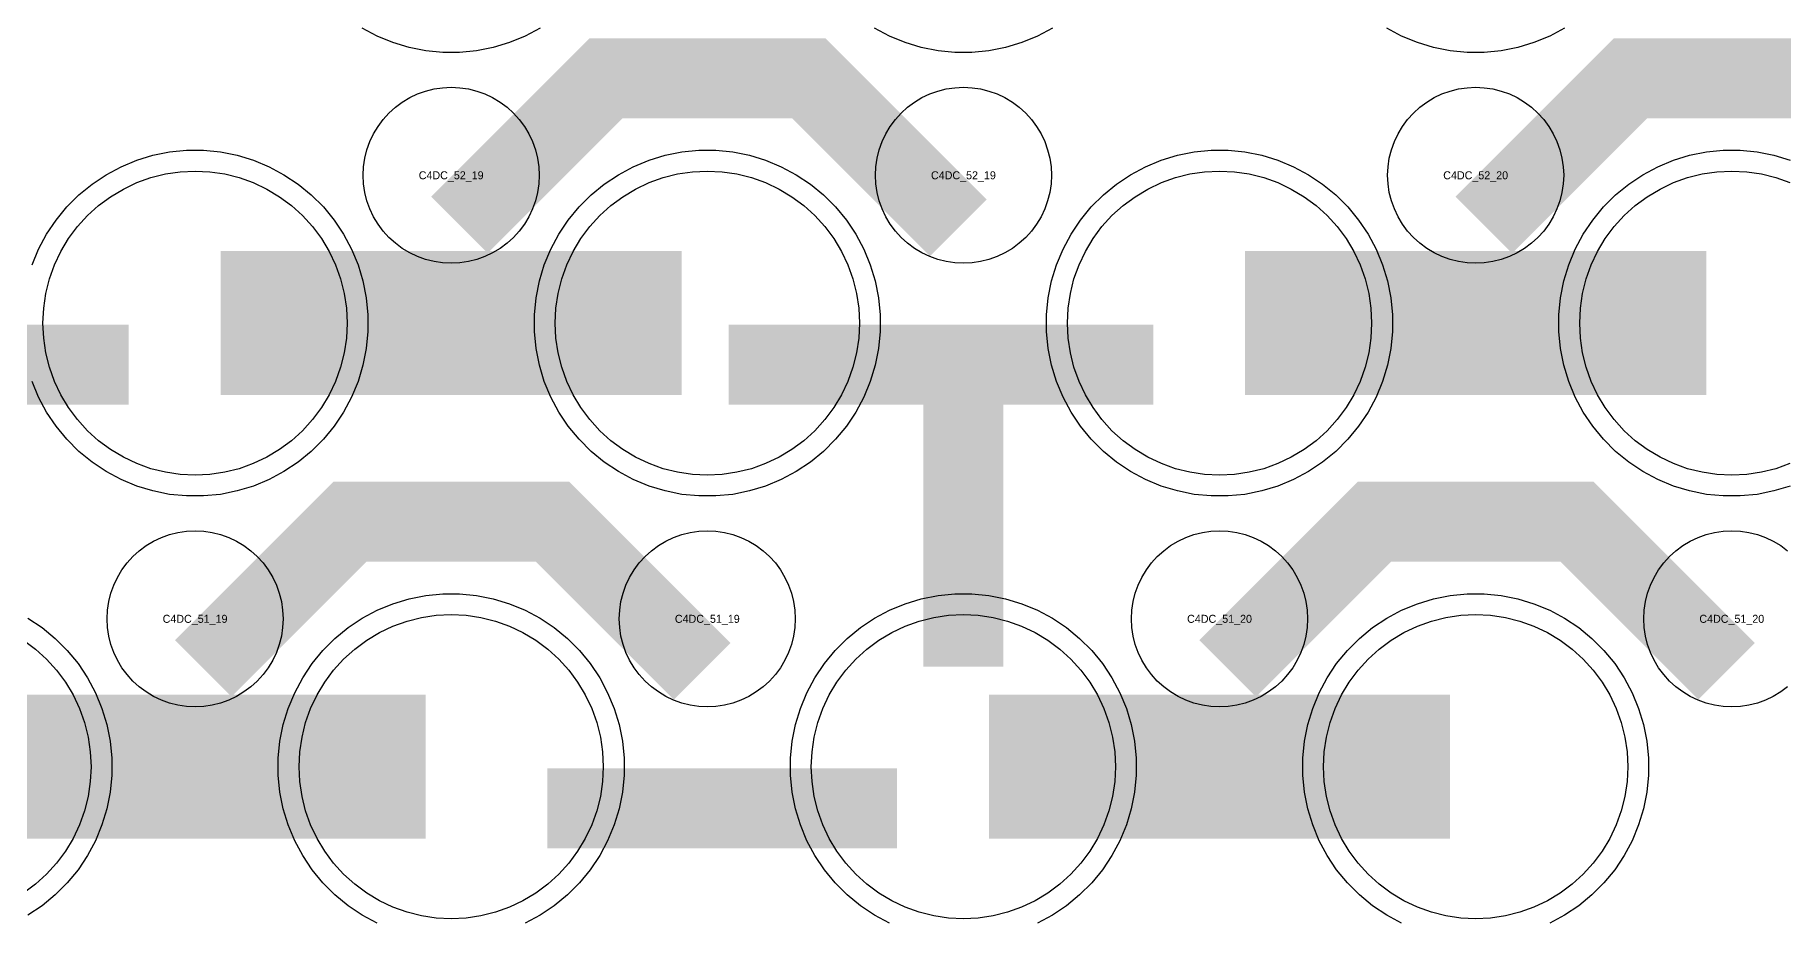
# Model space of a CAD drawing. Extents: x -11880 to 11880, y -14992 to 14992.
# Drawn here: x -5970 to -5424, y -7821 to -7544 of the extents above; entities that cross this region are included whole.
import ezdxf
from ezdxf.enums import TextEntityAlignment as Align

# ---------------------------------------------------------------- set-up
doc = ezdxf.new("R2010")
doc.units = 0
doc.header["$MEASUREMENT"] = 0
for name, color, linetype in [('GDS_775_DT_237', 138, 'CONTINUOUS'), ('RDL1_FS', 34, 'CONTINUOUS'), ('RDL_BS', 160, 'CONTINUOUS')]:
    doc.layers.add(name, color=color, linetype=linetype)

msp = doc.modelspace()

# ---------------------------------------------------------------- linework, layer by layer
at = {"layer": 'RDL1_FS', "color": 240, "true_color": 0xed1f24}
for points in [[(-5920, -7681.744), (-5924.657, -7681.515), (-5929.268, -7680.831), (-5933.791, -7679.699), (-5938.181, -7678.127), (-5942.395, -7676.135), (-5946.395, -7673.737), (-5950.14, -7670.959), (-5953.594, -7667.829), (-5956.724, -7664.375), (-5959.502, -7660.63), (-5961.9, -7656.63), (-5963.892, -7652.416), (-5965.464, -7648.026), (-5966.596, -7643.503), (-5967.28, -7638.892), (-5967.509, -7634.235), (-5967.28, -7629.578), (-5966.596, -7624.967), (-5965.464, -7620.444), (-5963.892, -7616.054), (-5961.9, -7611.84), (-5959.502, -7607.84), (-5956.724, -7604.095), (-5953.594, -7600.641), (-5950.14, -7597.511), (-5946.395, -7594.733), (-5942.395, -7592.335), (-5938.181, -7590.343), (-5933.791, -7588.771), (-5929.268, -7587.639), (-5924.657, -7586.955), (-5920, -7586.726), (-5915.343, -7586.955), (-5910.732, -7587.639), (-5906.209, -7588.771), (-5901.819, -7590.343), (-5897.605, -7592.335), (-5893.605, -7594.733), (-5889.86, -7597.511), (-5886.406, -7600.641), (-5883.276, -7604.095), (-5880.498, -7607.84), (-5878.1, -7611.84), (-5876.108, -7616.054), (-5874.536, -7620.444), (-5873.404, -7624.967), (-5872.72, -7629.578), (-5872.491, -7634.235), (-5872.72, -7638.892), (-5873.404, -7643.503), (-5874.536, -7648.026), (-5876.108, -7652.416), (-5878.1, -7656.63), (-5880.498, -7660.63), (-5883.276, -7664.375), (-5886.406, -7667.829), (-5889.86, -7670.959), (-5893.605, -7673.737), (-5897.605, -7676.135), (-5901.819, -7678.127), (-5906.209, -7679.699), (-5910.732, -7680.831), (-5915.343, -7681.515)], [(-5760, -7681.744), (-5764.657, -7681.515), (-5769.268, -7680.831), (-5773.791, -7679.699), (-5778.181, -7678.127), (-5782.395, -7676.135), (-5786.395, -7673.737), (-5790.14, -7670.959), (-5793.594, -7667.829), (-5796.724, -7664.375), (-5799.502, -7660.63), (-5801.9, -7656.63), (-5803.892, -7652.416), (-5805.464, -7648.026), (-5806.596, -7643.503), (-5807.28, -7638.892), (-5807.509, -7634.235), (-5807.28, -7629.578), (-5806.596, -7624.967), (-5805.464, -7620.444), (-5803.892, -7616.054), (-5801.9, -7611.84), (-5799.502, -7607.84), (-5796.724, -7604.095), (-5793.594, -7600.641), (-5790.14, -7597.511), (-5786.395, -7594.733), (-5782.395, -7592.335), (-5778.181, -7590.343), (-5773.791, -7588.771), (-5769.268, -7587.639), (-5764.657, -7586.955), (-5760, -7586.726), (-5755.343, -7586.955), (-5750.732, -7587.639), (-5746.209, -7588.771), (-5741.819, -7590.343), (-5737.605, -7592.335), (-5733.605, -7594.733), (-5729.86, -7597.511), (-5726.406, -7600.641), (-5723.276, -7604.095), (-5720.498, -7607.84), (-5718.1, -7611.84), (-5716.108, -7616.054), (-5714.536, -7620.444), (-5713.404, -7624.967), (-5712.72, -7629.578), (-5712.491, -7634.235), (-5712.72, -7638.892), (-5713.404, -7643.503), (-5714.536, -7648.026), (-5716.108, -7652.416), (-5718.1, -7656.63), (-5720.498, -7660.63), (-5723.276, -7664.375), (-5726.406, -7667.829), (-5729.86, -7670.959), (-5733.605, -7673.737), (-5737.605, -7676.135), (-5741.819, -7678.127), (-5746.209, -7679.699), (-5750.732, -7680.831), (-5755.343, -7681.515)], [(-5600, -7681.744), (-5604.657, -7681.515), (-5609.268, -7680.831), (-5613.791, -7679.699), (-5618.181, -7678.127), (-5622.395, -7676.135), (-5626.395, -7673.737), (-5630.14, -7670.959), (-5633.594, -7667.829), (-5636.724, -7664.375), (-5639.502, -7660.63), (-5641.9, -7656.63), (-5643.892, -7652.416), (-5645.464, -7648.026), (-5646.596, -7643.503), (-5647.28, -7638.892), (-5647.509, -7634.235), (-5647.28, -7629.578), (-5646.596, -7624.967), (-5645.464, -7620.444), (-5643.892, -7616.054), (-5641.9, -7611.84), (-5639.502, -7607.84), (-5636.724, -7604.095), (-5633.594, -7600.641), (-5630.14, -7597.511), (-5626.395, -7594.733), (-5622.395, -7592.335), (-5618.181, -7590.343), (-5613.791, -7588.771), (-5609.268, -7587.639), (-5604.657, -7586.955), (-5600, -7586.726), (-5595.343, -7586.955), (-5590.732, -7587.639), (-5586.209, -7588.771), (-5581.819, -7590.343), (-5577.605, -7592.335), (-5573.605, -7594.733), (-5569.86, -7597.511), (-5566.406, -7600.641), (-5563.276, -7604.095), (-5560.498, -7607.84), (-5558.1, -7611.84), (-5556.108, -7616.054), (-5554.536, -7620.444), (-5553.404, -7624.967), (-5552.72, -7629.578), (-5552.491, -7634.235), (-5552.72, -7638.892), (-5553.404, -7643.503), (-5554.536, -7648.026), (-5556.108, -7652.416), (-5558.1, -7656.63), (-5560.498, -7660.63), (-5563.276, -7664.375), (-5566.406, -7667.829), (-5569.86, -7670.959), (-5573.605, -7673.737), (-5577.605, -7676.135), (-5581.819, -7678.127), (-5586.209, -7679.699), (-5590.732, -7680.831), (-5595.343, -7681.515)], [(-5840, -7820.304), (-5844.657, -7820.075), (-5849.268, -7819.391), (-5853.791, -7818.259), (-5858.181, -7816.687), (-5862.395, -7814.695), (-5866.395, -7812.297), (-5870.14, -7809.519), (-5873.594, -7806.389), (-5876.724, -7802.935), (-5879.502, -7799.19), (-5881.9, -7795.19), (-5883.892, -7790.976), (-5885.464, -7786.586), (-5886.596, -7782.063), (-5887.28, -7777.452), (-5887.509, -7772.795), (-5887.28, -7768.138), (-5886.596, -7763.527), (-5885.464, -7759.004), (-5883.892, -7754.614), (-5881.9, -7750.4), (-5879.502, -7746.4), (-5876.724, -7742.655), (-5873.594, -7739.201), (-5870.14, -7736.071), (-5866.395, -7733.293), (-5862.395, -7730.895), (-5858.181, -7728.903), (-5853.791, -7727.331), (-5849.268, -7726.199), (-5844.657, -7725.515), (-5840, -7725.286), (-5835.343, -7725.515), (-5830.732, -7726.199), (-5826.209, -7727.331), (-5821.819, -7728.903), (-5817.605, -7730.895), (-5813.605, -7733.293), (-5809.86, -7736.071), (-5806.406, -7739.201), (-5803.276, -7742.655), (-5800.498, -7746.4), (-5798.1, -7750.4), (-5796.108, -7754.614), (-5794.536, -7759.004), (-5793.404, -7763.527), (-5792.72, -7768.138), (-5792.491, -7772.795), (-5792.72, -7777.452), (-5793.404, -7782.063), (-5794.536, -7786.586), (-5796.108, -7790.976), (-5798.1, -7795.19), (-5800.498, -7799.19), (-5803.276, -7802.935), (-5806.406, -7806.389), (-5809.86, -7809.519), (-5813.605, -7812.297), (-5817.605, -7814.695), (-5821.819, -7816.687), (-5826.209, -7818.259), (-5830.732, -7819.391), (-5835.343, -7820.075)], [(-5680, -7820.304), (-5684.657, -7820.075), (-5689.268, -7819.391), (-5693.791, -7818.259), (-5698.181, -7816.687), (-5702.395, -7814.695), (-5706.395, -7812.297), (-5710.14, -7809.519), (-5713.594, -7806.389), (-5716.724, -7802.935), (-5719.502, -7799.19), (-5721.9, -7795.19), (-5723.892, -7790.976), (-5725.464, -7786.586), (-5726.596, -7782.063), (-5727.28, -7777.452), (-5727.509, -7772.795), (-5727.28, -7768.138), (-5726.596, -7763.527), (-5725.464, -7759.004), (-5723.892, -7754.614), (-5721.9, -7750.4), (-5719.502, -7746.4), (-5716.724, -7742.655), (-5713.594, -7739.201), (-5710.14, -7736.071), (-5706.395, -7733.293), (-5702.395, -7730.895), (-5698.181, -7728.903), (-5693.791, -7727.331), (-5689.268, -7726.199), (-5684.657, -7725.515), (-5680, -7725.286), (-5675.343, -7725.515), (-5670.732, -7726.199), (-5666.209, -7727.331), (-5661.819, -7728.903), (-5657.605, -7730.895), (-5653.605, -7733.293), (-5649.86, -7736.071), (-5646.406, -7739.201), (-5643.276, -7742.655), (-5640.498, -7746.4), (-5638.1, -7750.4), (-5636.108, -7754.614), (-5634.536, -7759.004), (-5633.404, -7763.527), (-5632.72, -7768.138), (-5632.491, -7772.795), (-5632.72, -7777.452), (-5633.404, -7782.063), (-5634.536, -7786.586), (-5636.108, -7790.976), (-5638.1, -7795.19), (-5640.498, -7799.19), (-5643.276, -7802.935), (-5646.406, -7806.389), (-5649.86, -7809.519), (-5653.605, -7812.297), (-5657.605, -7814.695), (-5661.819, -7816.687), (-5666.209, -7818.259), (-5670.732, -7819.391), (-5675.343, -7820.075)], [(-5520, -7820.304), (-5524.657, -7820.075), (-5529.268, -7819.391), (-5533.791, -7818.259), (-5538.181, -7816.687), (-5542.395, -7814.695), (-5546.395, -7812.297), (-5550.14, -7809.519), (-5553.594, -7806.389), (-5556.724, -7802.935), (-5559.502, -7799.19), (-5561.9, -7795.19), (-5563.892, -7790.976), (-5565.464, -7786.586), (-5566.596, -7782.063), (-5567.28, -7777.452), (-5567.509, -7772.795), (-5567.28, -7768.138), (-5566.596, -7763.527), (-5565.464, -7759.004), (-5563.892, -7754.614), (-5561.9, -7750.4), (-5559.502, -7746.4), (-5556.724, -7742.655), (-5553.594, -7739.201), (-5550.14, -7736.071), (-5546.395, -7733.293), (-5542.395, -7730.895), (-5538.181, -7728.903), (-5533.791, -7727.331), (-5529.268, -7726.199), (-5524.657, -7725.515), (-5520, -7725.286), (-5515.343, -7725.515), (-5510.732, -7726.199), (-5506.209, -7727.331), (-5501.819, -7728.903), (-5497.605, -7730.895), (-5493.605, -7733.293), (-5489.86, -7736.071), (-5486.406, -7739.201), (-5483.276, -7742.655), (-5480.498, -7746.4), (-5478.1, -7750.4), (-5476.108, -7754.614), (-5474.536, -7759.004), (-5473.404, -7763.527), (-5472.72, -7768.138), (-5472.491, -7772.795), (-5472.72, -7777.452), (-5473.404, -7782.063), (-5474.536, -7786.586), (-5476.108, -7790.976), (-5478.1, -7795.19), (-5480.498, -7799.19), (-5483.276, -7802.935), (-5486.406, -7806.389), (-5489.86, -7809.519), (-5493.605, -7812.297), (-5497.605, -7814.695), (-5501.819, -7816.687), (-5506.209, -7818.259), (-5510.732, -7819.391), (-5515.343, -7820.075)]]:
    msp.add_lwpolyline(points, close=True, dxfattribs=at)
for points in [[(-5421.819, -7678.127), (-5426.209, -7679.699), (-5430.732, -7680.831), (-5435.343, -7681.515), (-5440, -7681.744), (-5444.657, -7681.515), (-5449.268, -7680.831), (-5453.791, -7679.699), (-5458.181, -7678.127), (-5462.395, -7676.135), (-5466.395, -7673.737), (-5470.14, -7670.959), (-5473.594, -7667.829), (-5476.724, -7664.375), (-5479.502, -7660.63), (-5481.9, -7656.63), (-5483.892, -7652.416), (-5485.464, -7648.026), (-5486.596, -7643.503), (-5487.28, -7638.892), (-5487.509, -7634.235), (-5487.28, -7629.578), (-5486.596, -7624.967), (-5485.464, -7620.444), (-5483.892, -7616.054), (-5481.9, -7611.84), (-5479.502, -7607.84), (-5476.724, -7604.095), (-5473.594, -7600.641), (-5470.14, -7597.511), (-5466.395, -7594.733), (-5462.395, -7592.335), (-5458.181, -7590.343), (-5453.791, -7588.771), (-5449.268, -7587.639), (-5444.657, -7586.955), (-5440, -7586.726), (-5435.343, -7586.955), (-5430.732, -7587.639), (-5426.209, -7588.771), (-5421.819, -7590.343)], [(-5973.605, -7733.293), (-5969.86, -7736.071), (-5966.406, -7739.201), (-5963.276, -7742.655), (-5960.498, -7746.4), (-5958.1, -7750.4), (-5956.108, -7754.614), (-5954.536, -7759.004), (-5953.404, -7763.527), (-5952.72, -7768.138), (-5952.491, -7772.795), (-5952.72, -7777.452), (-5953.404, -7782.063), (-5954.536, -7786.586), (-5956.108, -7790.976), (-5958.1, -7795.19), (-5960.498, -7799.19), (-5963.276, -7802.935), (-5966.406, -7806.389), (-5969.86, -7809.519), (-5973.605, -7812.297)]]:
    msp.add_lwpolyline(points, dxfattribs=at)
for points in [[(-5911.998, -7634.235, 45, 45, 0), (-5839.998, -7634.235, 45, 45, 0)], [(-5839.998, -7634.235, 45, 45, 0), (-5767.998, -7634.235, 45, 45, 0)], [(-5591.998, -7634.235, 45, 45, 0), (-5519.998, -7634.235, 45, 45, 0)], [(-5519.998, -7634.235, 45, 45, 0), (-5447.998, -7634.235, 45, 45, 0)], [(-5991.998, -7772.795, 45, 45, 0), (-5919.998, -7772.795, 45, 45, 0)], [(-5919.998, -7772.795, 45, 45, 0), (-5847.998, -7772.795, 45, 45, 0)], [(-5671.998, -7772.795, 45, 45, 0), (-5599.998, -7772.795, 45, 45, 0)], [(-5599.998, -7772.795, 45, 45, 0), (-5527.998, -7772.795, 45, 45, 0)]]:
    msp.add_lwpolyline(points, format="xyseb", dxfattribs=at)
at = {"layer": 'RDL_BS'}
for points in [[(-5812.223, -7542.053), (-5816.885, -7544.545), (-5821.795, -7546.576), (-5826.835, -7548.107), (-5832.062, -7549.153), (-5837.356, -7549.67), (-5842.644, -7549.67), (-5847.938, -7549.153), (-5853.165, -7548.107), (-5858.205, -7546.576), (-5863.115, -7544.545), (-5867.777, -7542.053)], [(-5652.223, -7542.053), (-5656.885, -7544.545), (-5661.795, -7546.576), (-5666.835, -7548.107), (-5672.062, -7549.153), (-5677.356, -7549.67), (-5682.644, -7549.67), (-5687.938, -7549.153), (-5693.165, -7548.107), (-5698.205, -7546.576), (-5703.115, -7544.545), (-5707.777, -7542.053)], [(-5492.223, -7542.053), (-5496.885, -7544.545), (-5501.795, -7546.576), (-5506.835, -7548.107), (-5512.062, -7549.153), (-5517.356, -7549.67), (-5522.644, -7549.67), (-5527.938, -7549.153), (-5533.165, -7548.107), (-5538.205, -7546.576), (-5543.115, -7544.545), (-5547.777, -7542.053)], [(-5422.557, -7747.861), (-5424.72, -7749.464), (-5427.044, -7750.857), (-5429.481, -7752.009), (-5432.016, -7752.916), (-5434.635, -7753.573), (-5437.307, -7753.969), (-5440, -7754.101), (-5442.693, -7753.969), (-5445.365, -7753.573), (-5447.984, -7752.916), (-5450.519, -7752.009), (-5452.956, -7750.857), (-5455.28, -7749.464), (-5457.443, -7747.861), (-5459.442, -7746.049), (-5461.254, -7744.05), (-5462.857, -7741.887), (-5464.25, -7739.563), (-5465.402, -7737.126), (-5466.309, -7734.591), (-5466.966, -7731.972), (-5467.362, -7729.3), (-5467.494, -7726.607), (-5467.362, -7723.914), (-5466.966, -7721.242), (-5466.309, -7718.623), (-5465.402, -7716.088), (-5464.25, -7713.651), (-5462.857, -7711.327), (-5461.254, -7709.164), (-5459.442, -7707.165), (-5457.443, -7705.353), (-5455.28, -7703.75), (-5452.956, -7702.357), (-5450.519, -7701.205), (-5447.984, -7700.298), (-5445.365, -7699.641), (-5442.693, -7699.245), (-5440, -7699.113), (-5437.307, -7699.245), (-5434.635, -7699.641), (-5432.016, -7700.298), (-5429.481, -7701.205), (-5427.044, -7702.357), (-5424.72, -7703.75), (-5422.557, -7705.353)]]:
    msp.add_lwpolyline(points, dxfattribs=at)
for points in [[(-5837.438, -7603.549, 25, 25, 0), (-5791.623, -7557.734, 25, 25, 0), (-5758.07, -7557.734, 25, 25, 0)], [(-5681.599, -7604.448, 25, 25, 0), (-5728.313, -7557.734, 25, 25, 0), (-5758.071, -7557.734, 25, 25, 0)], [(-5517.438, -7603.549, 25, 25, 0), (-5471.623, -7557.734, 25, 25, 0), (-5438.07, -7557.734, 25, 25, 0)], [(-5361.599, -7604.448, 25, 25, 0), (-5408.313, -7557.734, 25, 25, 0), (-5438.071, -7557.734, 25, 25, 0)], [(-5917.438, -7742.109, 25, 25, 0), (-5871.623, -7696.294, 25, 25, 0), (-5838.07, -7696.294, 25, 25, 0)], [(-5761.599, -7743.008, 25, 25, 0), (-5808.313, -7696.294, 25, 25, 0), (-5838.071, -7696.294, 25, 25, 0)], [(-5597.438, -7742.109, 25, 25, 0), (-5551.623, -7696.294, 25, 25, 0), (-5518.07, -7696.294, 25, 25, 0)], [(-5441.599, -7743.008, 25, 25, 0), (-5488.313, -7696.294, 25, 25, 0), (-5518.071, -7696.294, 25, 25, 0)]]:
    msp.add_lwpolyline(points, format="xyseb", dxfattribs=at)
for points in [[(-5840, -7615.541), (-5842.693, -7615.409), (-5845.365, -7615.013), (-5847.984, -7614.356), (-5850.519, -7613.449), (-5852.956, -7612.297), (-5855.28, -7610.904), (-5857.443, -7609.301), (-5859.442, -7607.489), (-5861.254, -7605.49), (-5862.857, -7603.327), (-5864.25, -7601.003), (-5865.402, -7598.566), (-5866.309, -7596.031), (-5866.966, -7593.412), (-5867.362, -7590.74), (-5867.494, -7588.047), (-5867.362, -7585.354), (-5866.966, -7582.682), (-5866.309, -7580.063), (-5865.402, -7577.528), (-5864.25, -7575.091), (-5862.857, -7572.767), (-5861.254, -7570.604), (-5859.442, -7568.605), (-5857.443, -7566.793), (-5855.28, -7565.19), (-5852.956, -7563.797), (-5850.519, -7562.645), (-5847.984, -7561.738), (-5845.365, -7561.081), (-5842.693, -7560.685), (-5840, -7560.553), (-5837.307, -7560.685), (-5834.635, -7561.081), (-5832.016, -7561.738), (-5829.481, -7562.645), (-5827.044, -7563.797), (-5824.72, -7565.19), (-5822.557, -7566.793), (-5820.558, -7568.605), (-5818.746, -7570.604), (-5817.143, -7572.767), (-5815.75, -7575.091), (-5814.598, -7577.528), (-5813.691, -7580.063), (-5813.034, -7582.682), (-5812.638, -7585.354), (-5812.506, -7588.047), (-5812.638, -7590.74), (-5813.034, -7593.412), (-5813.691, -7596.031), (-5814.598, -7598.566), (-5815.75, -7601.003), (-5817.143, -7603.327), (-5818.746, -7605.49), (-5820.558, -7607.489), (-5822.557, -7609.301), (-5824.72, -7610.904), (-5827.044, -7612.297), (-5829.481, -7613.449), (-5832.016, -7614.356), (-5834.635, -7615.013), (-5837.307, -7615.409)], [(-5680, -7615.541), (-5682.693, -7615.409), (-5685.365, -7615.013), (-5687.984, -7614.356), (-5690.519, -7613.449), (-5692.956, -7612.297), (-5695.28, -7610.904), (-5697.443, -7609.301), (-5699.442, -7607.489), (-5701.254, -7605.49), (-5702.857, -7603.327), (-5704.25, -7601.003), (-5705.402, -7598.566), (-5706.309, -7596.031), (-5706.966, -7593.412), (-5707.362, -7590.74), (-5707.494, -7588.047), (-5707.362, -7585.354), (-5706.966, -7582.682), (-5706.309, -7580.063), (-5705.402, -7577.528), (-5704.25, -7575.091), (-5702.857, -7572.767), (-5701.254, -7570.604), (-5699.442, -7568.605), (-5697.443, -7566.793), (-5695.28, -7565.19), (-5692.956, -7563.797), (-5690.519, -7562.645), (-5687.984, -7561.738), (-5685.365, -7561.081), (-5682.693, -7560.685), (-5680, -7560.553), (-5677.307, -7560.685), (-5674.635, -7561.081), (-5672.016, -7561.738), (-5669.481, -7562.645), (-5667.044, -7563.797), (-5664.72, -7565.19), (-5662.557, -7566.793), (-5660.558, -7568.605), (-5658.746, -7570.604), (-5657.143, -7572.767), (-5655.75, -7575.091), (-5654.598, -7577.528), (-5653.691, -7580.063), (-5653.034, -7582.682), (-5652.638, -7585.354), (-5652.506, -7588.047), (-5652.638, -7590.74), (-5653.034, -7593.412), (-5653.691, -7596.031), (-5654.598, -7598.566), (-5655.75, -7601.003), (-5657.143, -7603.327), (-5658.746, -7605.49), (-5660.558, -7607.489), (-5662.557, -7609.301), (-5664.72, -7610.904), (-5667.044, -7612.297), (-5669.481, -7613.449), (-5672.016, -7614.356), (-5674.635, -7615.013), (-5677.307, -7615.409)], [(-5520, -7615.541), (-5522.693, -7615.409), (-5525.365, -7615.013), (-5527.984, -7614.356), (-5530.519, -7613.449), (-5532.956, -7612.297), (-5535.28, -7610.904), (-5537.443, -7609.301), (-5539.442, -7607.489), (-5541.254, -7605.49), (-5542.857, -7603.327), (-5544.25, -7601.003), (-5545.402, -7598.566), (-5546.309, -7596.031), (-5546.966, -7593.412), (-5547.362, -7590.74), (-5547.494, -7588.047), (-5547.362, -7585.354), (-5546.966, -7582.682), (-5546.309, -7580.063), (-5545.402, -7577.528), (-5544.25, -7575.091), (-5542.857, -7572.767), (-5541.254, -7570.604), (-5539.442, -7568.605), (-5537.443, -7566.793), (-5535.28, -7565.19), (-5532.956, -7563.797), (-5530.519, -7562.645), (-5527.984, -7561.738), (-5525.365, -7561.081), (-5522.693, -7560.685), (-5520, -7560.553), (-5517.307, -7560.685), (-5514.635, -7561.081), (-5512.016, -7561.738), (-5509.481, -7562.645), (-5507.044, -7563.797), (-5504.72, -7565.19), (-5502.557, -7566.793), (-5500.558, -7568.605), (-5498.746, -7570.604), (-5497.143, -7572.767), (-5495.75, -7575.091), (-5494.598, -7577.528), (-5493.691, -7580.063), (-5493.034, -7582.682), (-5492.638, -7585.354), (-5492.506, -7588.047), (-5492.638, -7590.74), (-5493.034, -7593.412), (-5493.691, -7596.031), (-5494.598, -7598.566), (-5495.75, -7601.003), (-5497.143, -7603.327), (-5498.746, -7605.49), (-5500.558, -7607.489), (-5502.557, -7609.301), (-5504.72, -7610.904), (-5507.044, -7612.297), (-5509.481, -7613.449), (-5512.016, -7614.356), (-5514.635, -7615.013), (-5517.307, -7615.409)], [(-5920, -7754.101), (-5922.693, -7753.969), (-5925.365, -7753.573), (-5927.984, -7752.916), (-5930.519, -7752.009), (-5932.956, -7750.857), (-5935.28, -7749.464), (-5937.443, -7747.861), (-5939.442, -7746.049), (-5941.254, -7744.05), (-5942.857, -7741.887), (-5944.25, -7739.563), (-5945.402, -7737.126), (-5946.309, -7734.591), (-5946.966, -7731.972), (-5947.362, -7729.3), (-5947.494, -7726.607), (-5947.362, -7723.914), (-5946.966, -7721.242), (-5946.309, -7718.623), (-5945.402, -7716.088), (-5944.25, -7713.651), (-5942.857, -7711.327), (-5941.254, -7709.164), (-5939.442, -7707.165), (-5937.443, -7705.353), (-5935.28, -7703.75), (-5932.956, -7702.357), (-5930.519, -7701.205), (-5927.984, -7700.298), (-5925.365, -7699.641), (-5922.693, -7699.245), (-5920, -7699.113), (-5917.307, -7699.245), (-5914.635, -7699.641), (-5912.016, -7700.298), (-5909.481, -7701.205), (-5907.044, -7702.357), (-5904.72, -7703.75), (-5902.557, -7705.353), (-5900.558, -7707.165), (-5898.746, -7709.164), (-5897.143, -7711.327), (-5895.75, -7713.651), (-5894.598, -7716.088), (-5893.691, -7718.623), (-5893.034, -7721.242), (-5892.638, -7723.914), (-5892.506, -7726.607), (-5892.638, -7729.3), (-5893.034, -7731.972), (-5893.691, -7734.591), (-5894.598, -7737.126), (-5895.75, -7739.563), (-5897.143, -7741.887), (-5898.746, -7744.05), (-5900.558, -7746.049), (-5902.557, -7747.861), (-5904.72, -7749.464), (-5907.044, -7750.857), (-5909.481, -7752.009), (-5912.016, -7752.916), (-5914.635, -7753.573), (-5917.307, -7753.969)], [(-5760, -7754.101), (-5762.693, -7753.969), (-5765.365, -7753.573), (-5767.984, -7752.916), (-5770.519, -7752.009), (-5772.956, -7750.857), (-5775.28, -7749.464), (-5777.443, -7747.861), (-5779.442, -7746.049), (-5781.254, -7744.05), (-5782.857, -7741.887), (-5784.25, -7739.563), (-5785.402, -7737.126), (-5786.309, -7734.591), (-5786.966, -7731.972), (-5787.362, -7729.3), (-5787.494, -7726.607), (-5787.362, -7723.914), (-5786.966, -7721.242), (-5786.309, -7718.623), (-5785.402, -7716.088), (-5784.25, -7713.651), (-5782.857, -7711.327), (-5781.254, -7709.164), (-5779.442, -7707.165), (-5777.443, -7705.353), (-5775.28, -7703.75), (-5772.956, -7702.357), (-5770.519, -7701.205), (-5767.984, -7700.298), (-5765.365, -7699.641), (-5762.693, -7699.245), (-5760, -7699.113), (-5757.307, -7699.245), (-5754.635, -7699.641), (-5752.016, -7700.298), (-5749.481, -7701.205), (-5747.044, -7702.357), (-5744.72, -7703.75), (-5742.557, -7705.353), (-5740.558, -7707.165), (-5738.746, -7709.164), (-5737.143, -7711.327), (-5735.75, -7713.651), (-5734.598, -7716.088), (-5733.691, -7718.623), (-5733.034, -7721.242), (-5732.638, -7723.914), (-5732.506, -7726.607), (-5732.638, -7729.3), (-5733.034, -7731.972), (-5733.691, -7734.591), (-5734.598, -7737.126), (-5735.75, -7739.563), (-5737.143, -7741.887), (-5738.746, -7744.05), (-5740.558, -7746.049), (-5742.557, -7747.861), (-5744.72, -7749.464), (-5747.044, -7750.857), (-5749.481, -7752.009), (-5752.016, -7752.916), (-5754.635, -7753.573), (-5757.307, -7753.969)], [(-5600, -7754.101), (-5602.693, -7753.969), (-5605.365, -7753.573), (-5607.984, -7752.916), (-5610.519, -7752.009), (-5612.956, -7750.857), (-5615.28, -7749.464), (-5617.443, -7747.861), (-5619.442, -7746.049), (-5621.254, -7744.05), (-5622.857, -7741.887), (-5624.25, -7739.563), (-5625.402, -7737.126), (-5626.309, -7734.591), (-5626.966, -7731.972), (-5627.362, -7729.3), (-5627.494, -7726.607), (-5627.362, -7723.914), (-5626.966, -7721.242), (-5626.309, -7718.623), (-5625.402, -7716.088), (-5624.25, -7713.651), (-5622.857, -7711.327), (-5621.254, -7709.164), (-5619.442, -7707.165), (-5617.443, -7705.353), (-5615.28, -7703.75), (-5612.956, -7702.357), (-5610.519, -7701.205), (-5607.984, -7700.298), (-5605.365, -7699.641), (-5602.693, -7699.245), (-5600, -7699.113), (-5597.307, -7699.245), (-5594.635, -7699.641), (-5592.016, -7700.298), (-5589.481, -7701.205), (-5587.044, -7702.357), (-5584.72, -7703.75), (-5582.557, -7705.353), (-5580.558, -7707.165), (-5578.746, -7709.164), (-5577.143, -7711.327), (-5575.75, -7713.651), (-5574.598, -7716.088), (-5573.691, -7718.623), (-5573.034, -7721.242), (-5572.638, -7723.914), (-5572.506, -7726.607), (-5572.638, -7729.3), (-5573.034, -7731.972), (-5573.691, -7734.591), (-5574.598, -7737.126), (-5575.75, -7739.563), (-5577.143, -7741.887), (-5578.746, -7744.05), (-5580.558, -7746.049), (-5582.557, -7747.861), (-5584.72, -7749.464), (-5587.044, -7750.857), (-5589.481, -7752.009), (-5592.016, -7752.916), (-5594.635, -7753.573), (-5597.307, -7753.969)]]:
    msp.add_lwpolyline(points, close=True, dxfattribs=at)
at = {"layer": 'RDL_BS', "color": 240, "true_color": 0xed1f24}
for points in [[(-5970.906, -7616.03), (-5968.875, -7611.12), (-5966.383, -7606.458), (-5963.436, -7602.044), (-5960.074, -7597.943), (-5956.292, -7594.161), (-5952.191, -7590.799), (-5947.777, -7587.852), (-5943.115, -7585.36), (-5938.205, -7583.329), (-5933.165, -7581.798), (-5927.938, -7580.752), (-5922.644, -7580.235), (-5917.356, -7580.235), (-5912.062, -7580.752), (-5906.835, -7581.798), (-5901.795, -7583.329), (-5896.885, -7585.36), (-5892.223, -7587.852), (-5887.809, -7590.799), (-5883.708, -7594.161), (-5879.926, -7597.943), (-5876.564, -7602.044), (-5873.617, -7606.458), (-5871.125, -7611.12), (-5869.094, -7616.03), (-5867.563, -7621.07), (-5866.517, -7626.297), (-5866, -7631.591), (-5866, -7636.879), (-5866.517, -7642.173), (-5867.563, -7647.4), (-5869.094, -7652.44), (-5871.125, -7657.35), (-5873.617, -7662.012), (-5876.564, -7666.426), (-5879.926, -7670.527), (-5883.708, -7674.309), (-5887.809, -7677.671), (-5892.223, -7680.618), (-5896.885, -7683.11), (-5901.795, -7685.141), (-5906.835, -7686.672), (-5912.062, -7687.718), (-5917.356, -7688.235), (-5922.644, -7688.235), (-5927.938, -7687.718), (-5933.165, -7686.672), (-5938.205, -7685.141), (-5943.115, -7683.11), (-5947.777, -7680.618), (-5952.191, -7677.671), (-5956.292, -7674.309), (-5960.074, -7670.527), (-5963.436, -7666.426), (-5966.383, -7662.012), (-5968.875, -7657.35), (-5970.906, -7652.44)], [(-5421.795, -7685.141), (-5426.835, -7686.672), (-5432.062, -7687.718), (-5437.356, -7688.235), (-5442.644, -7688.235), (-5447.938, -7687.718), (-5453.165, -7686.672), (-5458.205, -7685.141), (-5463.115, -7683.11), (-5467.777, -7680.618), (-5472.191, -7677.671), (-5476.292, -7674.309), (-5480.074, -7670.527), (-5483.436, -7666.426), (-5486.383, -7662.012), (-5488.875, -7657.35), (-5490.906, -7652.44), (-5492.437, -7647.4), (-5493.483, -7642.173), (-5494, -7636.879), (-5494, -7631.591), (-5493.483, -7626.297), (-5492.437, -7621.07), (-5490.906, -7616.03), (-5488.875, -7611.12), (-5486.383, -7606.458), (-5483.436, -7602.044), (-5480.074, -7597.943), (-5476.292, -7594.161), (-5472.191, -7590.799), (-5467.777, -7587.852), (-5463.115, -7585.36), (-5458.205, -7583.329), (-5453.165, -7581.798), (-5447.938, -7580.752), (-5442.644, -7580.235), (-5437.356, -7580.235), (-5432.062, -7580.752), (-5426.835, -7581.798), (-5421.795, -7583.329)], [(-5863.115, -7821.67), (-5867.777, -7819.178), (-5872.191, -7816.231), (-5876.292, -7812.869), (-5880.074, -7809.087), (-5883.436, -7804.986), (-5886.383, -7800.572), (-5888.875, -7795.91), (-5890.906, -7791), (-5892.437, -7785.96), (-5893.483, -7780.733), (-5894, -7775.439), (-5894, -7770.151), (-5893.483, -7764.857), (-5892.437, -7759.63), (-5890.906, -7754.59), (-5888.875, -7749.68), (-5886.383, -7745.018), (-5883.436, -7740.604), (-5880.074, -7736.503), (-5876.292, -7732.721), (-5872.191, -7729.359), (-5867.777, -7726.412), (-5863.115, -7723.92), (-5858.205, -7721.889), (-5853.165, -7720.358), (-5847.938, -7719.312), (-5842.644, -7718.795), (-5837.356, -7718.795), (-5832.062, -7719.312), (-5826.835, -7720.358), (-5821.795, -7721.889), (-5816.885, -7723.92), (-5812.223, -7726.412), (-5807.809, -7729.359), (-5803.708, -7732.721), (-5799.926, -7736.503), (-5796.564, -7740.604), (-5793.617, -7745.018), (-5791.125, -7749.68), (-5789.094, -7754.59), (-5787.563, -7759.63), (-5786.517, -7764.857), (-5786, -7770.151), (-5786, -7775.439), (-5786.517, -7780.733), (-5787.563, -7785.96), (-5789.094, -7791), (-5791.125, -7795.91), (-5793.617, -7800.572), (-5796.564, -7804.986), (-5799.926, -7809.087), (-5803.708, -7812.869), (-5807.809, -7816.231), (-5812.223, -7819.178), (-5816.885, -7821.67)], [(-5703.115, -7821.67), (-5707.777, -7819.178), (-5712.191, -7816.231), (-5716.292, -7812.869), (-5720.074, -7809.087), (-5723.436, -7804.986), (-5726.383, -7800.572), (-5728.875, -7795.91), (-5730.906, -7791), (-5732.437, -7785.96), (-5733.483, -7780.733), (-5734, -7775.439), (-5734, -7770.151), (-5733.483, -7764.857), (-5732.437, -7759.63), (-5730.906, -7754.59), (-5728.875, -7749.68), (-5726.383, -7745.018), (-5723.436, -7740.604), (-5720.074, -7736.503), (-5716.292, -7732.721), (-5712.191, -7729.359), (-5707.777, -7726.412), (-5703.115, -7723.92), (-5698.205, -7721.889), (-5693.165, -7720.358), (-5687.938, -7719.312), (-5682.644, -7718.795), (-5677.356, -7718.795), (-5672.062, -7719.312), (-5666.835, -7720.358), (-5661.795, -7721.889), (-5656.885, -7723.92), (-5652.223, -7726.412), (-5647.809, -7729.359), (-5643.708, -7732.721), (-5639.926, -7736.503), (-5636.564, -7740.604), (-5633.617, -7745.018), (-5631.125, -7749.68), (-5629.094, -7754.59), (-5627.563, -7759.63), (-5626.517, -7764.857), (-5626, -7770.151), (-5626, -7775.439), (-5626.517, -7780.733), (-5627.563, -7785.96), (-5629.094, -7791), (-5631.125, -7795.91), (-5633.617, -7800.572), (-5636.564, -7804.986), (-5639.926, -7809.087), (-5643.708, -7812.869), (-5647.809, -7816.231), (-5652.223, -7819.178), (-5656.885, -7821.67)], [(-5543.115, -7821.67), (-5547.777, -7819.178), (-5552.191, -7816.231), (-5556.292, -7812.869), (-5560.074, -7809.087), (-5563.436, -7804.986), (-5566.383, -7800.572), (-5568.875, -7795.91), (-5570.906, -7791), (-5572.437, -7785.96), (-5573.483, -7780.733), (-5574, -7775.439), (-5574, -7770.151), (-5573.483, -7764.857), (-5572.437, -7759.63), (-5570.906, -7754.59), (-5568.875, -7749.68), (-5566.383, -7745.018), (-5563.436, -7740.604), (-5560.074, -7736.503), (-5556.292, -7732.721), (-5552.191, -7729.359), (-5547.777, -7726.412), (-5543.115, -7723.92), (-5538.205, -7721.889), (-5533.165, -7720.358), (-5527.938, -7719.312), (-5522.644, -7718.795), (-5517.356, -7718.795), (-5512.062, -7719.312), (-5506.835, -7720.358), (-5501.795, -7721.889), (-5496.885, -7723.92), (-5492.223, -7726.412), (-5487.809, -7729.359), (-5483.708, -7732.721), (-5479.926, -7736.503), (-5476.564, -7740.604), (-5473.617, -7745.018), (-5471.125, -7749.68), (-5469.094, -7754.59), (-5467.563, -7759.63), (-5466.517, -7764.857), (-5466, -7770.151), (-5466, -7775.439), (-5466.517, -7780.733), (-5467.563, -7785.96), (-5469.094, -7791), (-5471.125, -7795.91), (-5473.617, -7800.572), (-5476.564, -7804.986), (-5479.926, -7809.087), (-5483.708, -7812.869), (-5487.809, -7816.231), (-5492.223, -7819.178), (-5496.885, -7821.67)], [(-5972.223, -7726.412), (-5967.809, -7729.359), (-5963.708, -7732.721), (-5959.926, -7736.503), (-5956.564, -7740.604), (-5953.617, -7745.018), (-5951.125, -7749.68), (-5949.094, -7754.59), (-5947.563, -7759.63), (-5946.517, -7764.857), (-5946, -7770.151), (-5946, -7775.439), (-5946.517, -7780.733), (-5947.563, -7785.96), (-5949.094, -7791), (-5951.125, -7795.91), (-5953.617, -7800.572), (-5956.564, -7804.986), (-5959.926, -7809.087), (-5963.708, -7812.869), (-5967.809, -7816.231), (-5972.223, -7819.178)]]:
    msp.add_lwpolyline(points, dxfattribs=at)
for points in [[(-5762.644, -7688.235), (-5767.938, -7687.718), (-5773.165, -7686.672), (-5778.205, -7685.141), (-5783.115, -7683.11), (-5787.777, -7680.618), (-5792.191, -7677.671), (-5796.292, -7674.309), (-5800.074, -7670.527), (-5803.436, -7666.426), (-5806.383, -7662.012), (-5808.875, -7657.35), (-5810.906, -7652.44), (-5812.437, -7647.4), (-5813.483, -7642.173), (-5814, -7636.879), (-5814, -7631.591), (-5813.483, -7626.297), (-5812.437, -7621.07), (-5810.906, -7616.03), (-5808.875, -7611.12), (-5806.383, -7606.458), (-5803.436, -7602.044), (-5800.074, -7597.943), (-5796.292, -7594.161), (-5792.191, -7590.799), (-5787.777, -7587.852), (-5783.115, -7585.36), (-5778.205, -7583.329), (-5773.165, -7581.798), (-5767.938, -7580.752), (-5762.644, -7580.235), (-5757.356, -7580.235), (-5752.062, -7580.752), (-5746.835, -7581.798), (-5741.795, -7583.329), (-5736.885, -7585.36), (-5732.223, -7587.852), (-5727.809, -7590.799), (-5723.708, -7594.161), (-5719.926, -7597.943), (-5716.564, -7602.044), (-5713.617, -7606.458), (-5711.125, -7611.12), (-5709.094, -7616.03), (-5707.563, -7621.07), (-5706.517, -7626.297), (-5706, -7631.591), (-5706, -7636.879), (-5706.517, -7642.173), (-5707.563, -7647.4), (-5709.094, -7652.44), (-5711.125, -7657.35), (-5713.617, -7662.012), (-5716.564, -7666.426), (-5719.926, -7670.527), (-5723.708, -7674.309), (-5727.809, -7677.671), (-5732.223, -7680.618), (-5736.885, -7683.11), (-5741.795, -7685.141), (-5746.835, -7686.672), (-5752.062, -7687.718), (-5757.356, -7688.235)], [(-5602.644, -7688.235), (-5607.938, -7687.718), (-5613.165, -7686.672), (-5618.205, -7685.141), (-5623.115, -7683.11), (-5627.777, -7680.618), (-5632.191, -7677.671), (-5636.292, -7674.309), (-5640.074, -7670.527), (-5643.436, -7666.426), (-5646.383, -7662.012), (-5648.875, -7657.35), (-5650.906, -7652.44), (-5652.437, -7647.4), (-5653.483, -7642.173), (-5654, -7636.879), (-5654, -7631.591), (-5653.483, -7626.297), (-5652.437, -7621.07), (-5650.906, -7616.03), (-5648.875, -7611.12), (-5646.383, -7606.458), (-5643.436, -7602.044), (-5640.074, -7597.943), (-5636.292, -7594.161), (-5632.191, -7590.799), (-5627.777, -7587.852), (-5623.115, -7585.36), (-5618.205, -7583.329), (-5613.165, -7581.798), (-5607.938, -7580.752), (-5602.644, -7580.235), (-5597.356, -7580.235), (-5592.062, -7580.752), (-5586.835, -7581.798), (-5581.795, -7583.329), (-5576.885, -7585.36), (-5572.223, -7587.852), (-5567.809, -7590.799), (-5563.708, -7594.161), (-5559.926, -7597.943), (-5556.564, -7602.044), (-5553.617, -7606.458), (-5551.125, -7611.12), (-5549.094, -7616.03), (-5547.563, -7621.07), (-5546.517, -7626.297), (-5546, -7631.591), (-5546, -7636.879), (-5546.517, -7642.173), (-5547.563, -7647.4), (-5549.094, -7652.44), (-5551.125, -7657.35), (-5553.617, -7662.012), (-5556.564, -7666.426), (-5559.926, -7670.527), (-5563.708, -7674.309), (-5567.809, -7677.671), (-5572.223, -7680.618), (-5576.885, -7683.11), (-5581.795, -7685.141), (-5586.835, -7686.672), (-5592.062, -7687.718), (-5597.356, -7688.235)]]:
    msp.add_lwpolyline(points, close=True, dxfattribs=at)
for points in [[(-5680, -7741.525, 25, 25, 0), (-5680, -7634.748, 25, 25, 0)], [(-6049.984, -7647.248, 25, 25, 0), (-5940.719, -7647.248, 25, 25, 0)], [(-5667.5, -7647.248, 25, 25, 0), (-5753.333, -7647.248, 25, 25, 0)], [(-5707.056, -7647.248, 25, 25, 0), (-5748.26, -7647.248, 25, 25, 0)], [(-5729.984, -7647.248, 25, 25, 0), (-5620.719, -7647.248, 25, 25, 0)], [(-5680, -7665.217, 25, 25, 0), (-5680, -7710.837, 25, 25, 0)], [(-5809.984, -7785.808, 25, 25, 0), (-5700.719, -7785.808, 25, 25, 0)]]:
    msp.add_lwpolyline(points, format="xyseb", dxfattribs=at)

# ---------------------------------------------------------------- texts
at = {"layer": 'GDS_775_DT_237'}
for s, p in [('C4DC_52_19', (-5840, -7588.047)), ('C4DC_52_19', (-5840, -7588.047)), ('C4DC_52_19', (-5680, -7588.047)), ('C4DC_52_19', (-5680, -7588.047)), ('C4DC_52_20', (-5520, -7588.047)), ('C4DC_52_20', (-5520, -7588.047)), ('C4DC_51_19', (-5920, -7726.607)), ('C4DC_51_19', (-5920, -7726.607)), ('C4DC_51_19', (-5760, -7726.607)), ('C4DC_51_19', (-5760, -7726.607)), ('C4DC_51_20', (-5600, -7726.607)), ('C4DC_51_20', (-5600, -7726.607)), ('C4DC_51_20', (-5440, -7726.607)), ('C4DC_51_20', (-5440, -7726.607))]:
    msp.add_text(s, height=2.5, dxfattribs=at).set_placement(p, align=Align.MIDDLE_CENTER)

doc.saveas('drawing.dxf')
